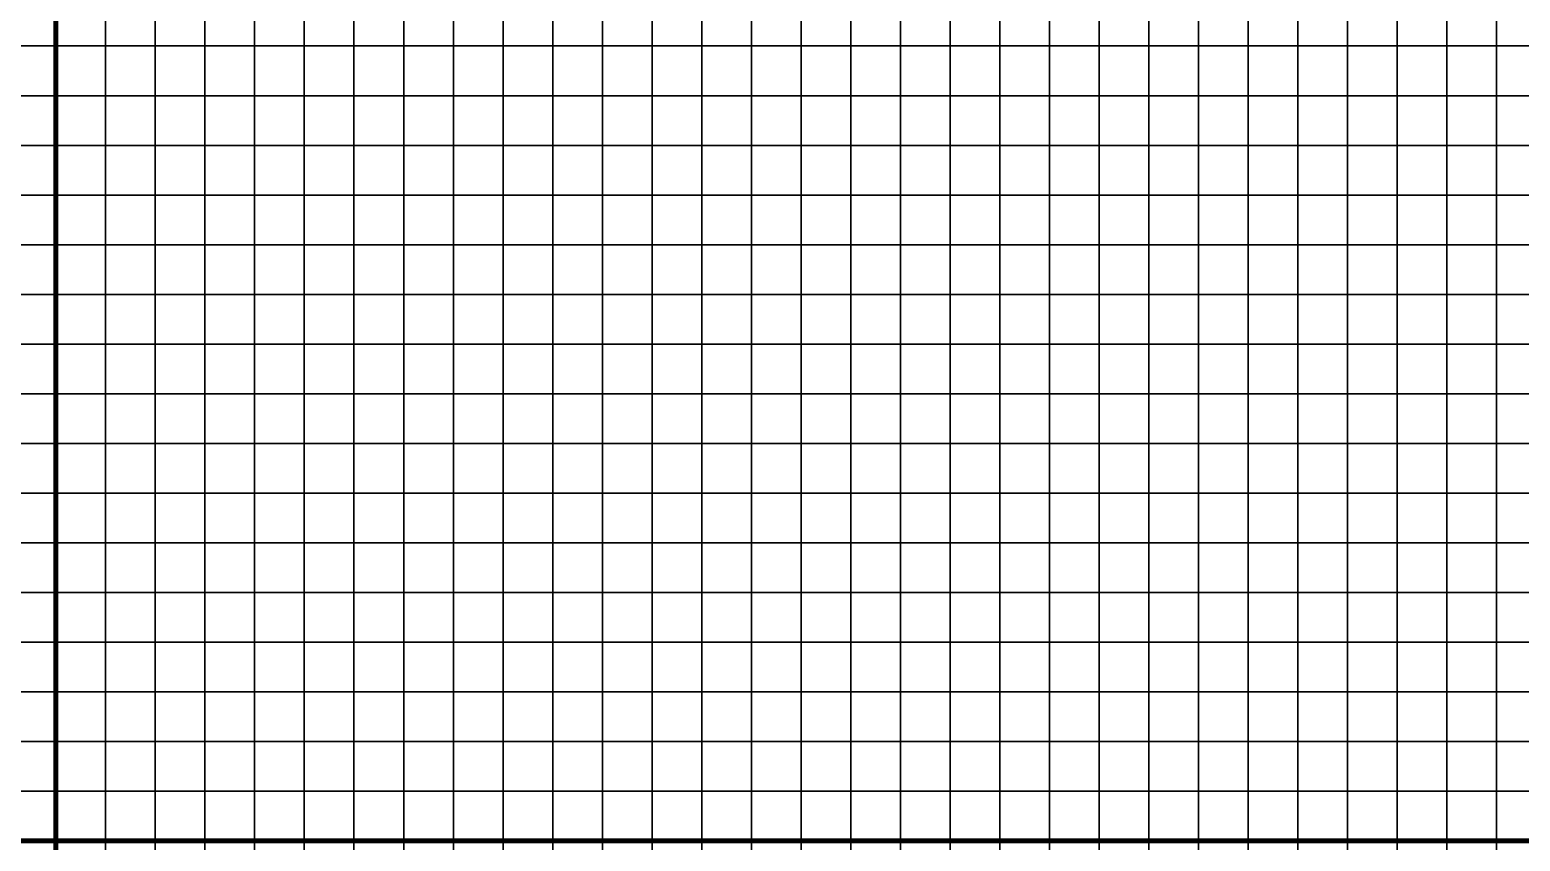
# Model space of a CAD drawing. Header units: metres. Extents: x -742423 to -738655, y -224537 to -222616.
# Drawn here: x -739860.6 to -739560.6, y -224217 to -224053.7 of the extents above; entities that cross this region are included whole.
import ezdxf

# ---------------------------------------------------------------- set-up
doc = ezdxf.new("R2010")
doc.units = ezdxf.units.M
doc.header["$MEASUREMENT"] = 0
doc.layers.add('AREAS', color=3, linetype='Continuous')
doc.layers.add('TILES', color=5, linetype='Continuous')

# ---------------------------------------------------------------- blocks, each defined once
blk = doc.blocks.new('NWN_32x32_Area')
at = {"layer": 'AREAS', "const_width": 1}
blk.add_lwpolyline([(-734505.06, -224756.53), (-734205.06, -224756.53), (-734205.06, -225076.53), (-734505.06, -225076.53)], close=True, dxfattribs=at)
at = {"layer": 'TILES', "flags": 128}
for points in [[(-734505.06, -224766.53), (-734505.06, -224756.53), (-734495.06, -224756.53), (-734495.06, -224766.53)], [(-734495.06, -224766.53), (-734495.06, -224756.53), (-734485.06, -224756.53), (-734485.06, -224766.53)], [(-734485.06, -224766.53), (-734485.06, -224756.53), (-734475.06, -224756.53), (-734475.06, -224766.53)], [(-734475.06, -224766.53), (-734475.06, -224756.53), (-734465.06, -224756.53), (-734465.06, -224766.53)], [(-734465.06, -224766.53), (-734465.06, -224756.53), (-734455.06, -224756.53), (-734455.06, -224766.53)], [(-734455.06, -224766.53), (-734455.06, -224756.53), (-734445.06, -224756.53), (-734445.06, -224766.53)], [(-734445.06, -224766.53), (-734445.06, -224756.53), (-734435.06, -224756.53), (-734435.06, -224766.53)], [(-734435.06, -224766.53), (-734435.06, -224756.53), (-734425.06, -224756.53), (-734425.06, -224766.53)], [(-734425.06, -224766.53), (-734425.06, -224756.53), (-734415.06, -224756.53), (-734415.06, -224766.53)], [(-734415.06, -224766.53), (-734415.06, -224756.53), (-734405.06, -224756.53), (-734405.06, -224766.53)], [(-734405.06, -224766.53), (-734405.06, -224756.53), (-734395.06, -224756.53), (-734395.06, -224766.53)], [(-734395.06, -224766.53), (-734395.06, -224756.53), (-734385.06, -224756.53), (-734385.06, -224766.53)], [(-734385.06, -224766.53), (-734385.06, -224756.53), (-734375.06, -224756.53), (-734375.06, -224766.53)], [(-734375.06, -224766.53), (-734375.06, -224756.53), (-734365.06, -224756.53), (-734365.06, -224766.53)], [(-734365.06, -224766.53), (-734365.06, -224756.53), (-734355.06, -224756.53), (-734355.06, -224766.53)], [(-734355.06, -224766.53), (-734355.06, -224756.53), (-734345.06, -224756.53), (-734345.06, -224766.53)], [(-734345.06, -224766.53), (-734345.06, -224756.53), (-734335.06, -224756.53), (-734335.06, -224766.53)], [(-734335.06, -224766.53), (-734335.06, -224756.53), (-734325.06, -224756.53), (-734325.06, -224766.53)], [(-734325.06, -224766.53), (-734325.06, -224756.53), (-734315.06, -224756.53), (-734315.06, -224766.53)], [(-734315.06, -224766.53), (-734315.06, -224756.53), (-734305.06, -224756.53), (-734305.06, -224766.53)], [(-734305.06, -224766.53), (-734305.06, -224756.53), (-734295.06, -224756.53), (-734295.06, -224766.53)], [(-734295.06, -224766.53), (-734295.06, -224756.53), (-734285.06, -224756.53), (-734285.06, -224766.53)], [(-734285.06, -224766.53), (-734285.06, -224756.53), (-734275.06, -224756.53), (-734275.06, -224766.53)], [(-734275.06, -224766.53), (-734275.06, -224756.53), (-734265.06, -224756.53), (-734265.06, -224766.53)], [(-734265.06, -224766.53), (-734265.06, -224756.53), (-734255.06, -224756.53), (-734255.06, -224766.53)], [(-734255.06, -224766.53), (-734255.06, -224756.53), (-734245.06, -224756.53), (-734245.06, -224766.53)], [(-734245.06, -224766.53), (-734245.06, -224756.53), (-734235.06, -224756.53), (-734235.06, -224766.53)], [(-734235.06, -224766.53), (-734235.06, -224756.53), (-734225.06, -224756.53), (-734225.06, -224766.53)], [(-734225.06, -224766.53), (-734225.06, -224756.53), (-734215.06, -224756.53), (-734215.06, -224766.53)], [(-734215.06, -224766.53), (-734215.06, -224756.53), (-734205.06, -224756.53), (-734205.06, -224766.53)], [(-734505.06, -224916.53), (-734505.06, -224906.53), (-734495.06, -224906.53), (-734495.06, -224916.53)], [(-734495.06, -224916.53), (-734495.06, -224906.53), (-734485.06, -224906.53), (-734485.06, -224916.53)], [(-734485.06, -224916.53), (-734485.06, -224906.53), (-734475.06, -224906.53), (-734475.06, -224916.53)], [(-734475.06, -224916.53), (-734475.06, -224906.53), (-734465.06, -224906.53), (-734465.06, -224916.53)], [(-734465.06, -224916.53), (-734465.06, -224906.53), (-734455.06, -224906.53), (-734455.06, -224916.53)], [(-734455.06, -224916.53), (-734455.06, -224906.53), (-734445.06, -224906.53), (-734445.06, -224916.53)], [(-734445.06, -224916.53), (-734445.06, -224906.53), (-734435.06, -224906.53), (-734435.06, -224916.53)], [(-734435.06, -224916.53), (-734435.06, -224906.53), (-734425.06, -224906.53), (-734425.06, -224916.53)], [(-734425.06, -224916.53), (-734425.06, -224906.53), (-734415.06, -224906.53), (-734415.06, -224916.53)], [(-734415.06, -224916.53), (-734415.06, -224906.53), (-734405.06, -224906.53), (-734405.06, -224916.53)], [(-734405.06, -224916.53), (-734405.06, -224906.53), (-734395.06, -224906.53), (-734395.06, -224916.53)], [(-734395.06, -224916.53), (-734395.06, -224906.53), (-734385.06, -224906.53), (-734385.06, -224916.53)], [(-734385.06, -224916.53), (-734385.06, -224906.53), (-734375.06, -224906.53), (-734375.06, -224916.53)], [(-734375.06, -224916.53), (-734375.06, -224906.53), (-734365.06, -224906.53), (-734365.06, -224916.53)], [(-734365.06, -224916.53), (-734365.06, -224906.53), (-734355.06, -224906.53), (-734355.06, -224916.53)], [(-734355.06, -224916.53), (-734355.06, -224906.53), (-734345.06, -224906.53), (-734345.06, -224916.53)], [(-734345.06, -224916.53), (-734345.06, -224906.53), (-734335.06, -224906.53), (-734335.06, -224916.53)], [(-734335.06, -224916.53), (-734335.06, -224906.53), (-734325.06, -224906.53), (-734325.06, -224916.53)], [(-734325.06, -224916.53), (-734325.06, -224906.53), (-734315.06, -224906.53), (-734315.06, -224916.53)], [(-734315.06, -224916.53), (-734315.06, -224906.53), (-734305.06, -224906.53), (-734305.06, -224916.53)], [(-734305.06, -224916.53), (-734305.06, -224906.53), (-734295.06, -224906.53), (-734295.06, -224916.53)], [(-734295.06, -224916.53), (-734295.06, -224906.53), (-734285.06, -224906.53), (-734285.06, -224916.53)], [(-734285.06, -224916.53), (-734285.06, -224906.53), (-734275.06, -224906.53), (-734275.06, -224916.53)], [(-734275.06, -224916.53), (-734275.06, -224906.53), (-734265.06, -224906.53), (-734265.06, -224916.53)], [(-734265.06, -224916.53), (-734265.06, -224906.53), (-734255.06, -224906.53), (-734255.06, -224916.53)], [(-734255.06, -224916.53), (-734255.06, -224906.53), (-734245.06, -224906.53), (-734245.06, -224916.53)], [(-734245.06, -224916.53), (-734245.06, -224906.53), (-734235.06, -224906.53), (-734235.06, -224916.53)], [(-734235.06, -224916.53), (-734235.06, -224906.53), (-734225.06, -224906.53), (-734225.06, -224916.53)], [(-734225.06, -224916.53), (-734225.06, -224906.53), (-734215.06, -224906.53), (-734215.06, -224916.53)], [(-734215.06, -224916.53), (-734215.06, -224906.53), (-734205.06, -224906.53), (-734205.06, -224916.53)], [(-734505.06, -224926.53), (-734505.06, -224916.53), (-734495.06, -224916.53), (-734495.06, -224926.53)], [(-734495.06, -224926.53), (-734495.06, -224916.53), (-734485.06, -224916.53), (-734485.06, -224926.53)], [(-734485.06, -224926.53), (-734485.06, -224916.53), (-734475.06, -224916.53), (-734475.06, -224926.53)], [(-734475.06, -224926.53), (-734475.06, -224916.53), (-734465.06, -224916.53), (-734465.06, -224926.53)], [(-734465.06, -224926.53), (-734465.06, -224916.53), (-734455.06, -224916.53), (-734455.06, -224926.53)], [(-734455.06, -224926.53), (-734455.06, -224916.53), (-734445.06, -224916.53), (-734445.06, -224926.53)], [(-734445.06, -224926.53), (-734445.06, -224916.53), (-734435.06, -224916.53), (-734435.06, -224926.53)], [(-734435.06, -224926.53), (-734435.06, -224916.53), (-734425.06, -224916.53), (-734425.06, -224926.53)], [(-734425.06, -224926.53), (-734425.06, -224916.53), (-734415.06, -224916.53), (-734415.06, -224926.53)], [(-734415.06, -224926.53), (-734415.06, -224916.53), (-734405.06, -224916.53), (-734405.06, -224926.53)], [(-734405.06, -224926.53), (-734405.06, -224916.53), (-734395.06, -224916.53), (-734395.06, -224926.53)], [(-734395.06, -224926.53), (-734395.06, -224916.53), (-734385.06, -224916.53), (-734385.06, -224926.53)], [(-734385.06, -224926.53), (-734385.06, -224916.53), (-734375.06, -224916.53), (-734375.06, -224926.53)], [(-734375.06, -224926.53), (-734375.06, -224916.53), (-734365.06, -224916.53), (-734365.06, -224926.53)], [(-734365.06, -224926.53), (-734365.06, -224916.53), (-734355.06, -224916.53), (-734355.06, -224926.53)], [(-734355.06, -224926.53), (-734355.06, -224916.53), (-734345.06, -224916.53), (-734345.06, -224926.53)], [(-734345.06, -224926.53), (-734345.06, -224916.53), (-734335.06, -224916.53), (-734335.06, -224926.53)], [(-734335.06, -224926.53), (-734335.06, -224916.53), (-734325.06, -224916.53), (-734325.06, -224926.53)], [(-734325.06, -224926.53), (-734325.06, -224916.53), (-734315.06, -224916.53), (-734315.06, -224926.53)], [(-734315.06, -224926.53), (-734315.06, -224916.53), (-734305.06, -224916.53), (-734305.06, -224926.53)], [(-734305.06, -224926.53), (-734305.06, -224916.53), (-734295.06, -224916.53), (-734295.06, -224926.53)], [(-734295.06, -224926.53), (-734295.06, -224916.53), (-734285.06, -224916.53), (-734285.06, -224926.53)], [(-734285.06, -224926.53), (-734285.06, -224916.53), (-734275.06, -224916.53), (-734275.06, -224926.53)], [(-734275.06, -224926.53), (-734275.06, -224916.53), (-734265.06, -224916.53), (-734265.06, -224926.53)], [(-734265.06, -224926.53), (-734265.06, -224916.53), (-734255.06, -224916.53), (-734255.06, -224926.53)], [(-734255.06, -224926.53), (-734255.06, -224916.53), (-734245.06, -224916.53), (-734245.06, -224926.53)], [(-734245.06, -224926.53), (-734245.06, -224916.53), (-734235.06, -224916.53), (-734235.06, -224926.53)], [(-734235.06, -224926.53), (-734235.06, -224916.53), (-734225.06, -224916.53), (-734225.06, -224926.53)], [(-734225.06, -224926.53), (-734225.06, -224916.53), (-734215.06, -224916.53), (-734215.06, -224926.53)], [(-734215.06, -224926.53), (-734215.06, -224916.53), (-734205.06, -224916.53), (-734205.06, -224926.53)], [(-734505.06, -224936.53), (-734505.06, -224926.53), (-734495.06, -224926.53), (-734495.06, -224936.53)], [(-734495.06, -224936.53), (-734495.06, -224926.53), (-734485.06, -224926.53), (-734485.06, -224936.53)], [(-734485.06, -224936.53), (-734485.06, -224926.53), (-734475.06, -224926.53), (-734475.06, -224936.53)], [(-734475.06, -224936.53), (-734475.06, -224926.53), (-734465.06, -224926.53), (-734465.06, -224936.53)], [(-734465.06, -224936.53), (-734465.06, -224926.53), (-734455.06, -224926.53), (-734455.06, -224936.53)], [(-734455.06, -224936.53), (-734455.06, -224926.53), (-734445.06, -224926.53), (-734445.06, -224936.53)], [(-734445.06, -224936.53), (-734445.06, -224926.53), (-734435.06, -224926.53), (-734435.06, -224936.53)], [(-734435.06, -224936.53), (-734435.06, -224926.53), (-734425.06, -224926.53), (-734425.06, -224936.53)], [(-734425.06, -224936.53), (-734425.06, -224926.53), (-734415.06, -224926.53), (-734415.06, -224936.53)], [(-734415.06, -224936.53), (-734415.06, -224926.53), (-734405.06, -224926.53), (-734405.06, -224936.53)], [(-734405.06, -224936.53), (-734405.06, -224926.53), (-734395.06, -224926.53), (-734395.06, -224936.53)], [(-734395.06, -224936.53), (-734395.06, -224926.53), (-734385.06, -224926.53), (-734385.06, -224936.53)], [(-734385.06, -224936.53), (-734385.06, -224926.53), (-734375.06, -224926.53), (-734375.06, -224936.53)], [(-734375.06, -224936.53), (-734375.06, -224926.53), (-734365.06, -224926.53), (-734365.06, -224936.53)], [(-734365.06, -224936.53), (-734365.06, -224926.53), (-734355.06, -224926.53), (-734355.06, -224936.53)], [(-734355.06, -224936.53), (-734355.06, -224926.53), (-734345.06, -224926.53), (-734345.06, -224936.53)], [(-734345.06, -224936.53), (-734345.06, -224926.53), (-734335.06, -224926.53), (-734335.06, -224936.53)], [(-734335.06, -224936.53), (-734335.06, -224926.53), (-734325.06, -224926.53), (-734325.06, -224936.53)], [(-734325.06, -224936.53), (-734325.06, -224926.53), (-734315.06, -224926.53), (-734315.06, -224936.53)], [(-734315.06, -224936.53), (-734315.06, -224926.53), (-734305.06, -224926.53), (-734305.06, -224936.53)], [(-734305.06, -224936.53), (-734305.06, -224926.53), (-734295.06, -224926.53), (-734295.06, -224936.53)], [(-734295.06, -224936.53), (-734295.06, -224926.53), (-734285.06, -224926.53), (-734285.06, -224936.53)], [(-734285.06, -224936.53), (-734285.06, -224926.53), (-734275.06, -224926.53), (-734275.06, -224936.53)], [(-734275.06, -224936.53), (-734275.06, -224926.53), (-734265.06, -224926.53), (-734265.06, -224936.53)], [(-734265.06, -224936.53), (-734265.06, -224926.53), (-734255.06, -224926.53), (-734255.06, -224936.53)], [(-734255.06, -224936.53), (-734255.06, -224926.53), (-734245.06, -224926.53), (-734245.06, -224936.53)], [(-734245.06, -224936.53), (-734245.06, -224926.53), (-734235.06, -224926.53), (-734235.06, -224936.53)], [(-734235.06, -224936.53), (-734235.06, -224926.53), (-734225.06, -224926.53), (-734225.06, -224936.53)], [(-734225.06, -224936.53), (-734225.06, -224926.53), (-734215.06, -224926.53), (-734215.06, -224936.53)], [(-734215.06, -224936.53), (-734215.06, -224926.53), (-734205.06, -224926.53), (-734205.06, -224936.53)], [(-734505.06, -224946.53), (-734505.06, -224936.53), (-734495.06, -224936.53), (-734495.06, -224946.53)], [(-734495.06, -224946.53), (-734495.06, -224936.53), (-734485.06, -224936.53), (-734485.06, -224946.53)], [(-734485.06, -224946.53), (-734485.06, -224936.53), (-734475.06, -224936.53), (-734475.06, -224946.53)], [(-734475.06, -224946.53), (-734475.06, -224936.53), (-734465.06, -224936.53), (-734465.06, -224946.53)], [(-734465.06, -224946.53), (-734465.06, -224936.53), (-734455.06, -224936.53), (-734455.06, -224946.53)], [(-734455.06, -224946.53), (-734455.06, -224936.53), (-734445.06, -224936.53), (-734445.06, -224946.53)], [(-734445.06, -224946.53), (-734445.06, -224936.53), (-734435.06, -224936.53), (-734435.06, -224946.53)], [(-734435.06, -224946.53), (-734435.06, -224936.53), (-734425.06, -224936.53), (-734425.06, -224946.53)], [(-734425.06, -224946.53), (-734425.06, -224936.53), (-734415.06, -224936.53), (-734415.06, -224946.53)], [(-734415.06, -224946.53), (-734415.06, -224936.53), (-734405.06, -224936.53), (-734405.06, -224946.53)], [(-734405.06, -224946.53), (-734405.06, -224936.53), (-734395.06, -224936.53), (-734395.06, -224946.53)], [(-734395.06, -224946.53), (-734395.06, -224936.53), (-734385.06, -224936.53), (-734385.06, -224946.53)], [(-734385.06, -224946.53), (-734385.06, -224936.53), (-734375.06, -224936.53), (-734375.06, -224946.53)], [(-734375.06, -224946.53), (-734375.06, -224936.53), (-734365.06, -224936.53), (-734365.06, -224946.53)], [(-734365.06, -224946.53), (-734365.06, -224936.53), (-734355.06, -224936.53), (-734355.06, -224946.53)], [(-734355.06, -224946.53), (-734355.06, -224936.53), (-734345.06, -224936.53), (-734345.06, -224946.53)], [(-734345.06, -224946.53), (-734345.06, -224936.53), (-734335.06, -224936.53), (-734335.06, -224946.53)], [(-734335.06, -224946.53), (-734335.06, -224936.53), (-734325.06, -224936.53), (-734325.06, -224946.53)], [(-734325.06, -224946.53), (-734325.06, -224936.53), (-734315.06, -224936.53), (-734315.06, -224946.53)], [(-734315.06, -224946.53), (-734315.06, -224936.53), (-734305.06, -224936.53), (-734305.06, -224946.53)], [(-734305.06, -224946.53), (-734305.06, -224936.53), (-734295.06, -224936.53), (-734295.06, -224946.53)], [(-734295.06, -224946.53), (-734295.06, -224936.53), (-734285.06, -224936.53), (-734285.06, -224946.53)], [(-734285.06, -224946.53), (-734285.06, -224936.53), (-734275.06, -224936.53), (-734275.06, -224946.53)], [(-734275.06, -224946.53), (-734275.06, -224936.53), (-734265.06, -224936.53), (-734265.06, -224946.53)], [(-734265.06, -224946.53), (-734265.06, -224936.53), (-734255.06, -224936.53), (-734255.06, -224946.53)], [(-734255.06, -224946.53), (-734255.06, -224936.53), (-734245.06, -224936.53), (-734245.06, -224946.53)], [(-734245.06, -224946.53), (-734245.06, -224936.53), (-734235.06, -224936.53), (-734235.06, -224946.53)], [(-734235.06, -224946.53), (-734235.06, -224936.53), (-734225.06, -224936.53), (-734225.06, -224946.53)], [(-734225.06, -224946.53), (-734225.06, -224936.53), (-734215.06, -224936.53), (-734215.06, -224946.53)], [(-734215.06, -224946.53), (-734215.06, -224936.53), (-734205.06, -224936.53), (-734205.06, -224946.53)], [(-734505.06, -224956.53), (-734505.06, -224946.53), (-734495.06, -224946.53), (-734495.06, -224956.53)], [(-734495.06, -224956.53), (-734495.06, -224946.53), (-734485.06, -224946.53), (-734485.06, -224956.53)], [(-734485.06, -224956.53), (-734485.06, -224946.53), (-734475.06, -224946.53), (-734475.06, -224956.53)], [(-734475.06, -224956.53), (-734475.06, -224946.53), (-734465.06, -224946.53), (-734465.06, -224956.53)], [(-734465.06, -224956.53), (-734465.06, -224946.53), (-734455.06, -224946.53), (-734455.06, -224956.53)], [(-734455.06, -224956.53), (-734455.06, -224946.53), (-734445.06, -224946.53), (-734445.06, -224956.53)], [(-734445.06, -224956.53), (-734445.06, -224946.53), (-734435.06, -224946.53), (-734435.06, -224956.53)], [(-734435.06, -224956.53), (-734435.06, -224946.53), (-734425.06, -224946.53), (-734425.06, -224956.53)], [(-734425.06, -224956.53), (-734425.06, -224946.53), (-734415.06, -224946.53), (-734415.06, -224956.53)], [(-734415.06, -224956.53), (-734415.06, -224946.53), (-734405.06, -224946.53), (-734405.06, -224956.53)], [(-734405.06, -224956.53), (-734405.06, -224946.53), (-734395.06, -224946.53), (-734395.06, -224956.53)], [(-734395.06, -224956.53), (-734395.06, -224946.53), (-734385.06, -224946.53), (-734385.06, -224956.53)], [(-734385.06, -224956.53), (-734385.06, -224946.53), (-734375.06, -224946.53), (-734375.06, -224956.53)], [(-734375.06, -224956.53), (-734375.06, -224946.53), (-734365.06, -224946.53), (-734365.06, -224956.53)], [(-734365.06, -224956.53), (-734365.06, -224946.53), (-734355.06, -224946.53), (-734355.06, -224956.53)], [(-734355.06, -224956.53), (-734355.06, -224946.53), (-734345.06, -224946.53), (-734345.06, -224956.53)], [(-734345.06, -224956.53), (-734345.06, -224946.53), (-734335.06, -224946.53), (-734335.06, -224956.53)], [(-734335.06, -224956.53), (-734335.06, -224946.53), (-734325.06, -224946.53), (-734325.06, -224956.53)], [(-734325.06, -224956.53), (-734325.06, -224946.53), (-734315.06, -224946.53), (-734315.06, -224956.53)], [(-734315.06, -224956.53), (-734315.06, -224946.53), (-734305.06, -224946.53), (-734305.06, -224956.53)], [(-734305.06, -224956.53), (-734305.06, -224946.53), (-734295.06, -224946.53), (-734295.06, -224956.53)], [(-734295.06, -224956.53), (-734295.06, -224946.53), (-734285.06, -224946.53), (-734285.06, -224956.53)], [(-734285.06, -224956.53), (-734285.06, -224946.53), (-734275.06, -224946.53), (-734275.06, -224956.53)], [(-734275.06, -224956.53), (-734275.06, -224946.53), (-734265.06, -224946.53), (-734265.06, -224956.53)], [(-734265.06, -224956.53), (-734265.06, -224946.53), (-734255.06, -224946.53), (-734255.06, -224956.53)], [(-734255.06, -224956.53), (-734255.06, -224946.53), (-734245.06, -224946.53), (-734245.06, -224956.53)], [(-734245.06, -224956.53), (-734245.06, -224946.53), (-734235.06, -224946.53), (-734235.06, -224956.53)], [(-734235.06, -224956.53), (-734235.06, -224946.53), (-734225.06, -224946.53), (-734225.06, -224956.53)], [(-734225.06, -224956.53), (-734225.06, -224946.53), (-734215.06, -224946.53), (-734215.06, -224956.53)], [(-734215.06, -224956.53), (-734215.06, -224946.53), (-734205.06, -224946.53), (-734205.06, -224956.53)], [(-734505.06, -224966.53), (-734505.06, -224956.53), (-734495.06, -224956.53), (-734495.06, -224966.53)], [(-734495.06, -224966.53), (-734495.06, -224956.53), (-734485.06, -224956.53), (-734485.06, -224966.53)], [(-734485.06, -224966.53), (-734485.06, -224956.53), (-734475.06, -224956.53), (-734475.06, -224966.53)], [(-734475.06, -224966.53), (-734475.06, -224956.53), (-734465.06, -224956.53), (-734465.06, -224966.53)], [(-734465.06, -224966.53), (-734465.06, -224956.53), (-734455.06, -224956.53), (-734455.06, -224966.53)], [(-734455.06, -224966.53), (-734455.06, -224956.53), (-734445.06, -224956.53), (-734445.06, -224966.53)], [(-734445.06, -224966.53), (-734445.06, -224956.53), (-734435.06, -224956.53), (-734435.06, -224966.53)], [(-734435.06, -224966.53), (-734435.06, -224956.53), (-734425.06, -224956.53), (-734425.06, -224966.53)], [(-734425.06, -224966.53), (-734425.06, -224956.53), (-734415.06, -224956.53), (-734415.06, -224966.53)], [(-734415.06, -224966.53), (-734415.06, -224956.53), (-734405.06, -224956.53), (-734405.06, -224966.53)], [(-734405.06, -224966.53), (-734405.06, -224956.53), (-734395.06, -224956.53), (-734395.06, -224966.53)], [(-734395.06, -224966.53), (-734395.06, -224956.53), (-734385.06, -224956.53), (-734385.06, -224966.53)], [(-734385.06, -224966.53), (-734385.06, -224956.53), (-734375.06, -224956.53), (-734375.06, -224966.53)], [(-734375.06, -224966.53), (-734375.06, -224956.53), (-734365.06, -224956.53), (-734365.06, -224966.53)], [(-734365.06, -224966.53), (-734365.06, -224956.53), (-734355.06, -224956.53), (-734355.06, -224966.53)], [(-734355.06, -224966.53), (-734355.06, -224956.53), (-734345.06, -224956.53), (-734345.06, -224966.53)], [(-734345.06, -224966.53), (-734345.06, -224956.53), (-734335.06, -224956.53), (-734335.06, -224966.53)], [(-734335.06, -224966.53), (-734335.06, -224956.53), (-734325.06, -224956.53), (-734325.06, -224966.53)], [(-734325.06, -224966.53), (-734325.06, -224956.53), (-734315.06, -224956.53), (-734315.06, -224966.53)], [(-734315.06, -224966.53), (-734315.06, -224956.53), (-734305.06, -224956.53), (-734305.06, -224966.53)], [(-734305.06, -224966.53), (-734305.06, -224956.53), (-734295.06, -224956.53), (-734295.06, -224966.53)], [(-734295.06, -224966.53), (-734295.06, -224956.53), (-734285.06, -224956.53), (-734285.06, -224966.53)], [(-734285.06, -224966.53), (-734285.06, -224956.53), (-734275.06, -224956.53), (-734275.06, -224966.53)], [(-734275.06, -224966.53), (-734275.06, -224956.53), (-734265.06, -224956.53), (-734265.06, -224966.53)], [(-734265.06, -224966.53), (-734265.06, -224956.53), (-734255.06, -224956.53), (-734255.06, -224966.53)], [(-734255.06, -224966.53), (-734255.06, -224956.53), (-734245.06, -224956.53), (-734245.06, -224966.53)], [(-734245.06, -224966.53), (-734245.06, -224956.53), (-734235.06, -224956.53), (-734235.06, -224966.53)], [(-734235.06, -224966.53), (-734235.06, -224956.53), (-734225.06, -224956.53), (-734225.06, -224966.53)], [(-734225.06, -224966.53), (-734225.06, -224956.53), (-734215.06, -224956.53), (-734215.06, -224966.53)], [(-734215.06, -224966.53), (-734215.06, -224956.53), (-734205.06, -224956.53), (-734205.06, -224966.53)], [(-734505.06, -224976.53), (-734505.06, -224966.53), (-734495.06, -224966.53), (-734495.06, -224976.53)], [(-734495.06, -224976.53), (-734495.06, -224966.53), (-734485.06, -224966.53), (-734485.06, -224976.53)], [(-734485.06, -224976.53), (-734485.06, -224966.53), (-734475.06, -224966.53), (-734475.06, -224976.53)], [(-734475.06, -224976.53), (-734475.06, -224966.53), (-734465.06, -224966.53), (-734465.06, -224976.53)], [(-734465.06, -224976.53), (-734465.06, -224966.53), (-734455.06, -224966.53), (-734455.06, -224976.53)], [(-734455.06, -224976.53), (-734455.06, -224966.53), (-734445.06, -224966.53), (-734445.06, -224976.53)], [(-734445.06, -224976.53), (-734445.06, -224966.53), (-734435.06, -224966.53), (-734435.06, -224976.53)], [(-734435.06, -224976.53), (-734435.06, -224966.53), (-734425.06, -224966.53), (-734425.06, -224976.53)], [(-734425.06, -224976.53), (-734425.06, -224966.53), (-734415.06, -224966.53), (-734415.06, -224976.53)], [(-734415.06, -224976.53), (-734415.06, -224966.53), (-734405.06, -224966.53), (-734405.06, -224976.53)], [(-734405.06, -224976.53), (-734405.06, -224966.53), (-734395.06, -224966.53), (-734395.06, -224976.53)], [(-734395.06, -224976.53), (-734395.06, -224966.53), (-734385.06, -224966.53), (-734385.06, -224976.53)], [(-734385.06, -224976.53), (-734385.06, -224966.53), (-734375.06, -224966.53), (-734375.06, -224976.53)], [(-734375.06, -224976.53), (-734375.06, -224966.53), (-734365.06, -224966.53), (-734365.06, -224976.53)], [(-734365.06, -224976.53), (-734365.06, -224966.53), (-734355.06, -224966.53), (-734355.06, -224976.53)], [(-734355.06, -224976.53), (-734355.06, -224966.53), (-734345.06, -224966.53), (-734345.06, -224976.53)], [(-734345.06, -224976.53), (-734345.06, -224966.53), (-734335.06, -224966.53), (-734335.06, -224976.53)], [(-734335.06, -224976.53), (-734335.06, -224966.53), (-734325.06, -224966.53), (-734325.06, -224976.53)], [(-734325.06, -224976.53), (-734325.06, -224966.53), (-734315.06, -224966.53), (-734315.06, -224976.53)], [(-734315.06, -224976.53), (-734315.06, -224966.53), (-734305.06, -224966.53), (-734305.06, -224976.53)], [(-734305.06, -224976.53), (-734305.06, -224966.53), (-734295.06, -224966.53), (-734295.06, -224976.53)], [(-734295.06, -224976.53), (-734295.06, -224966.53), (-734285.06, -224966.53), (-734285.06, -224976.53)], [(-734285.06, -224976.53), (-734285.06, -224966.53), (-734275.06, -224966.53), (-734275.06, -224976.53)], [(-734275.06, -224976.53), (-734275.06, -224966.53), (-734265.06, -224966.53), (-734265.06, -224976.53)], [(-734265.06, -224976.53), (-734265.06, -224966.53), (-734255.06, -224966.53), (-734255.06, -224976.53)], [(-734255.06, -224976.53), (-734255.06, -224966.53), (-734245.06, -224966.53), (-734245.06, -224976.53)], [(-734245.06, -224976.53), (-734245.06, -224966.53), (-734235.06, -224966.53), (-734235.06, -224976.53)], [(-734235.06, -224976.53), (-734235.06, -224966.53), (-734225.06, -224966.53), (-734225.06, -224976.53)], [(-734225.06, -224976.53), (-734225.06, -224966.53), (-734215.06, -224966.53), (-734215.06, -224976.53)], [(-734215.06, -224976.53), (-734215.06, -224966.53), (-734205.06, -224966.53), (-734205.06, -224976.53)], [(-734505.06, -224986.53), (-734505.06, -224976.53), (-734495.06, -224976.53), (-734495.06, -224986.53)], [(-734495.06, -224986.53), (-734495.06, -224976.53), (-734485.06, -224976.53), (-734485.06, -224986.53)], [(-734485.06, -224986.53), (-734485.06, -224976.53), (-734475.06, -224976.53), (-734475.06, -224986.53)], [(-734475.06, -224986.53), (-734475.06, -224976.53), (-734465.06, -224976.53), (-734465.06, -224986.53)], [(-734465.06, -224986.53), (-734465.06, -224976.53), (-734455.06, -224976.53), (-734455.06, -224986.53)], [(-734455.06, -224986.53), (-734455.06, -224976.53), (-734445.06, -224976.53), (-734445.06, -224986.53)], [(-734445.06, -224986.53), (-734445.06, -224976.53), (-734435.06, -224976.53), (-734435.06, -224986.53)], [(-734435.06, -224986.53), (-734435.06, -224976.53), (-734425.06, -224976.53), (-734425.06, -224986.53)], [(-734425.06, -224986.53), (-734425.06, -224976.53), (-734415.06, -224976.53), (-734415.06, -224986.53)], [(-734415.06, -224986.53), (-734415.06, -224976.53), (-734405.06, -224976.53), (-734405.06, -224986.53)], [(-734405.06, -224986.53), (-734405.06, -224976.53), (-734395.06, -224976.53), (-734395.06, -224986.53)], [(-734395.06, -224986.53), (-734395.06, -224976.53), (-734385.06, -224976.53), (-734385.06, -224986.53)], [(-734385.06, -224986.53), (-734385.06, -224976.53), (-734375.06, -224976.53), (-734375.06, -224986.53)], [(-734375.06, -224986.53), (-734375.06, -224976.53), (-734365.06, -224976.53), (-734365.06, -224986.53)], [(-734365.06, -224986.53), (-734365.06, -224976.53), (-734355.06, -224976.53), (-734355.06, -224986.53)], [(-734355.06, -224986.53), (-734355.06, -224976.53), (-734345.06, -224976.53), (-734345.06, -224986.53)], [(-734345.06, -224986.53), (-734345.06, -224976.53), (-734335.06, -224976.53), (-734335.06, -224986.53)], [(-734335.06, -224986.53), (-734335.06, -224976.53), (-734325.06, -224976.53), (-734325.06, -224986.53)], [(-734325.06, -224986.53), (-734325.06, -224976.53), (-734315.06, -224976.53), (-734315.06, -224986.53)], [(-734315.06, -224986.53), (-734315.06, -224976.53), (-734305.06, -224976.53), (-734305.06, -224986.53)], [(-734305.06, -224986.53), (-734305.06, -224976.53), (-734295.06, -224976.53), (-734295.06, -224986.53)], [(-734295.06, -224986.53), (-734295.06, -224976.53), (-734285.06, -224976.53), (-734285.06, -224986.53)], [(-734285.06, -224986.53), (-734285.06, -224976.53), (-734275.06, -224976.53), (-734275.06, -224986.53)], [(-734275.06, -224986.53), (-734275.06, -224976.53), (-734265.06, -224976.53), (-734265.06, -224986.53)], [(-734265.06, -224986.53), (-734265.06, -224976.53), (-734255.06, -224976.53), (-734255.06, -224986.53)], [(-734255.06, -224986.53), (-734255.06, -224976.53), (-734245.06, -224976.53), (-734245.06, -224986.53)], [(-734245.06, -224986.53), (-734245.06, -224976.53), (-734235.06, -224976.53), (-734235.06, -224986.53)], [(-734235.06, -224986.53), (-734235.06, -224976.53), (-734225.06, -224976.53), (-734225.06, -224986.53)], [(-734225.06, -224986.53), (-734225.06, -224976.53), (-734215.06, -224976.53), (-734215.06, -224986.53)], [(-734215.06, -224986.53), (-734215.06, -224976.53), (-734205.06, -224976.53), (-734205.06, -224986.53)], [(-734505.06, -224996.53), (-734505.06, -224986.53), (-734495.06, -224986.53), (-734495.06, -224996.53)], [(-734495.06, -224996.53), (-734495.06, -224986.53), (-734485.06, -224986.53), (-734485.06, -224996.53)], [(-734485.06, -224996.53), (-734485.06, -224986.53), (-734475.06, -224986.53), (-734475.06, -224996.53)], [(-734475.06, -224996.53), (-734475.06, -224986.53), (-734465.06, -224986.53), (-734465.06, -224996.53)], [(-734465.06, -224996.53), (-734465.06, -224986.53), (-734455.06, -224986.53), (-734455.06, -224996.53)], [(-734455.06, -224996.53), (-734455.06, -224986.53), (-734445.06, -224986.53), (-734445.06, -224996.53)], [(-734445.06, -224996.53), (-734445.06, -224986.53), (-734435.06, -224986.53), (-734435.06, -224996.53)], [(-734435.06, -224996.53), (-734435.06, -224986.53), (-734425.06, -224986.53), (-734425.06, -224996.53)], [(-734425.06, -224996.53), (-734425.06, -224986.53), (-734415.06, -224986.53), (-734415.06, -224996.53)], [(-734415.06, -224996.53), (-734415.06, -224986.53), (-734405.06, -224986.53), (-734405.06, -224996.53)], [(-734405.06, -224996.53), (-734405.06, -224986.53), (-734395.06, -224986.53), (-734395.06, -224996.53)], [(-734395.06, -224996.53), (-734395.06, -224986.53), (-734385.06, -224986.53), (-734385.06, -224996.53)], [(-734385.06, -224996.53), (-734385.06, -224986.53), (-734375.06, -224986.53), (-734375.06, -224996.53)], [(-734375.06, -224996.53), (-734375.06, -224986.53), (-734365.06, -224986.53), (-734365.06, -224996.53)], [(-734365.06, -224996.53), (-734365.06, -224986.53), (-734355.06, -224986.53), (-734355.06, -224996.53)], [(-734355.06, -224996.53), (-734355.06, -224986.53), (-734345.06, -224986.53), (-734345.06, -224996.53)], [(-734345.06, -224996.53), (-734345.06, -224986.53), (-734335.06, -224986.53), (-734335.06, -224996.53)], [(-734335.06, -224996.53), (-734335.06, -224986.53), (-734325.06, -224986.53), (-734325.06, -224996.53)], [(-734325.06, -224996.53), (-734325.06, -224986.53), (-734315.06, -224986.53), (-734315.06, -224996.53)], [(-734315.06, -224996.53), (-734315.06, -224986.53), (-734305.06, -224986.53), (-734305.06, -224996.53)], [(-734305.06, -224996.53), (-734305.06, -224986.53), (-734295.06, -224986.53), (-734295.06, -224996.53)], [(-734295.06, -224996.53), (-734295.06, -224986.53), (-734285.06, -224986.53), (-734285.06, -224996.53)], [(-734285.06, -224996.53), (-734285.06, -224986.53), (-734275.06, -224986.53), (-734275.06, -224996.53)], [(-734275.06, -224996.53), (-734275.06, -224986.53), (-734265.06, -224986.53), (-734265.06, -224996.53)], [(-734265.06, -224996.53), (-734265.06, -224986.53), (-734255.06, -224986.53), (-734255.06, -224996.53)], [(-734255.06, -224996.53), (-734255.06, -224986.53), (-734245.06, -224986.53), (-734245.06, -224996.53)], [(-734245.06, -224996.53), (-734245.06, -224986.53), (-734235.06, -224986.53), (-734235.06, -224996.53)], [(-734235.06, -224996.53), (-734235.06, -224986.53), (-734225.06, -224986.53), (-734225.06, -224996.53)], [(-734225.06, -224996.53), (-734225.06, -224986.53), (-734215.06, -224986.53), (-734215.06, -224996.53)], [(-734215.06, -224996.53), (-734215.06, -224986.53), (-734205.06, -224986.53), (-734205.06, -224996.53)], [(-734505.06, -225006.53), (-734505.06, -224996.53), (-734495.06, -224996.53), (-734495.06, -225006.53)], [(-734495.06, -225006.53), (-734495.06, -224996.53), (-734485.06, -224996.53), (-734485.06, -225006.53)], [(-734485.06, -225006.53), (-734485.06, -224996.53), (-734475.06, -224996.53), (-734475.06, -225006.53)], [(-734475.06, -225006.53), (-734475.06, -224996.53), (-734465.06, -224996.53), (-734465.06, -225006.53)], [(-734465.06, -225006.53), (-734465.06, -224996.53), (-734455.06, -224996.53), (-734455.06, -225006.53)], [(-734455.06, -225006.53), (-734455.06, -224996.53), (-734445.06, -224996.53), (-734445.06, -225006.53)], [(-734445.06, -225006.53), (-734445.06, -224996.53), (-734435.06, -224996.53), (-734435.06, -225006.53)], [(-734435.06, -225006.53), (-734435.06, -224996.53), (-734425.06, -224996.53), (-734425.06, -225006.53)], [(-734425.06, -225006.53), (-734425.06, -224996.53), (-734415.06, -224996.53), (-734415.06, -225006.53)], [(-734415.06, -225006.53), (-734415.06, -224996.53), (-734405.06, -224996.53), (-734405.06, -225006.53)], [(-734405.06, -225006.53), (-734405.06, -224996.53), (-734395.06, -224996.53), (-734395.06, -225006.53)], [(-734395.06, -225006.53), (-734395.06, -224996.53), (-734385.06, -224996.53), (-734385.06, -225006.53)], [(-734385.06, -225006.53), (-734385.06, -224996.53), (-734375.06, -224996.53), (-734375.06, -225006.53)], [(-734375.06, -225006.53), (-734375.06, -224996.53), (-734365.06, -224996.53), (-734365.06, -225006.53)], [(-734365.06, -225006.53), (-734365.06, -224996.53), (-734355.06, -224996.53), (-734355.06, -225006.53)], [(-734355.06, -225006.53), (-734355.06, -224996.53), (-734345.06, -224996.53), (-734345.06, -225006.53)], [(-734345.06, -225006.53), (-734345.06, -224996.53), (-734335.06, -224996.53), (-734335.06, -225006.53)], [(-734335.06, -225006.53), (-734335.06, -224996.53), (-734325.06, -224996.53), (-734325.06, -225006.53)], [(-734325.06, -225006.53), (-734325.06, -224996.53), (-734315.06, -224996.53), (-734315.06, -225006.53)], [(-734315.06, -225006.53), (-734315.06, -224996.53), (-734305.06, -224996.53), (-734305.06, -225006.53)], [(-734305.06, -225006.53), (-734305.06, -224996.53), (-734295.06, -224996.53), (-734295.06, -225006.53)], [(-734295.06, -225006.53), (-734295.06, -224996.53), (-734285.06, -224996.53), (-734285.06, -225006.53)], [(-734285.06, -225006.53), (-734285.06, -224996.53), (-734275.06, -224996.53), (-734275.06, -225006.53)], [(-734275.06, -225006.53), (-734275.06, -224996.53), (-734265.06, -224996.53), (-734265.06, -225006.53)], [(-734265.06, -225006.53), (-734265.06, -224996.53), (-734255.06, -224996.53), (-734255.06, -225006.53)], [(-734255.06, -225006.53), (-734255.06, -224996.53), (-734245.06, -224996.53), (-734245.06, -225006.53)], [(-734245.06, -225006.53), (-734245.06, -224996.53), (-734235.06, -224996.53), (-734235.06, -225006.53)], [(-734235.06, -225006.53), (-734235.06, -224996.53), (-734225.06, -224996.53), (-734225.06, -225006.53)], [(-734225.06, -225006.53), (-734225.06, -224996.53), (-734215.06, -224996.53), (-734215.06, -225006.53)], [(-734215.06, -225006.53), (-734215.06, -224996.53), (-734205.06, -224996.53), (-734205.06, -225006.53)], [(-734505.06, -225016.53), (-734505.06, -225006.53), (-734495.06, -225006.53), (-734495.06, -225016.53)], [(-734495.06, -225016.53), (-734495.06, -225006.53), (-734485.06, -225006.53), (-734485.06, -225016.53)], [(-734485.06, -225016.53), (-734485.06, -225006.53), (-734475.06, -225006.53), (-734475.06, -225016.53)], [(-734475.06, -225016.53), (-734475.06, -225006.53), (-734465.06, -225006.53), (-734465.06, -225016.53)], [(-734465.06, -225016.53), (-734465.06, -225006.53), (-734455.06, -225006.53), (-734455.06, -225016.53)], [(-734455.06, -225016.53), (-734455.06, -225006.53), (-734445.06, -225006.53), (-734445.06, -225016.53)], [(-734445.06, -225016.53), (-734445.06, -225006.53), (-734435.06, -225006.53), (-734435.06, -225016.53)], [(-734435.06, -225016.53), (-734435.06, -225006.53), (-734425.06, -225006.53), (-734425.06, -225016.53)], [(-734425.06, -225016.53), (-734425.06, -225006.53), (-734415.06, -225006.53), (-734415.06, -225016.53)], [(-734415.06, -225016.53), (-734415.06, -225006.53), (-734405.06, -225006.53), (-734405.06, -225016.53)], [(-734405.06, -225016.53), (-734405.06, -225006.53), (-734395.06, -225006.53), (-734395.06, -225016.53)], [(-734395.06, -225016.53), (-734395.06, -225006.53), (-734385.06, -225006.53), (-734385.06, -225016.53)], [(-734385.06, -225016.53), (-734385.06, -225006.53), (-734375.06, -225006.53), (-734375.06, -225016.53)], [(-734375.06, -225016.53), (-734375.06, -225006.53), (-734365.06, -225006.53), (-734365.06, -225016.53)], [(-734365.06, -225016.53), (-734365.06, -225006.53), (-734355.06, -225006.53), (-734355.06, -225016.53)], [(-734355.06, -225016.53), (-734355.06, -225006.53), (-734345.06, -225006.53), (-734345.06, -225016.53)], [(-734345.06, -225016.53), (-734345.06, -225006.53), (-734335.06, -225006.53), (-734335.06, -225016.53)], [(-734335.06, -225016.53), (-734335.06, -225006.53), (-734325.06, -225006.53), (-734325.06, -225016.53)], [(-734325.06, -225016.53), (-734325.06, -225006.53), (-734315.06, -225006.53), (-734315.06, -225016.53)], [(-734315.06, -225016.53), (-734315.06, -225006.53), (-734305.06, -225006.53), (-734305.06, -225016.53)], [(-734305.06, -225016.53), (-734305.06, -225006.53), (-734295.06, -225006.53), (-734295.06, -225016.53)], [(-734295.06, -225016.53), (-734295.06, -225006.53), (-734285.06, -225006.53), (-734285.06, -225016.53)], [(-734285.06, -225016.53), (-734285.06, -225006.53), (-734275.06, -225006.53), (-734275.06, -225016.53)], [(-734275.06, -225016.53), (-734275.06, -225006.53), (-734265.06, -225006.53), (-734265.06, -225016.53)], [(-734265.06, -225016.53), (-734265.06, -225006.53), (-734255.06, -225006.53), (-734255.06, -225016.53)], [(-734255.06, -225016.53), (-734255.06, -225006.53), (-734245.06, -225006.53), (-734245.06, -225016.53)], [(-734245.06, -225016.53), (-734245.06, -225006.53), (-734235.06, -225006.53), (-734235.06, -225016.53)], [(-734235.06, -225016.53), (-734235.06, -225006.53), (-734225.06, -225006.53), (-734225.06, -225016.53)], [(-734225.06, -225016.53), (-734225.06, -225006.53), (-734215.06, -225006.53), (-734215.06, -225016.53)], [(-734215.06, -225016.53), (-734215.06, -225006.53), (-734205.06, -225006.53), (-734205.06, -225016.53)], [(-734505.06, -225026.53), (-734505.06, -225016.53), (-734495.06, -225016.53), (-734495.06, -225026.53)], [(-734495.06, -225026.53), (-734495.06, -225016.53), (-734485.06, -225016.53), (-734485.06, -225026.53)], [(-734485.06, -225026.53), (-734485.06, -225016.53), (-734475.06, -225016.53), (-734475.06, -225026.53)], [(-734475.06, -225026.53), (-734475.06, -225016.53), (-734465.06, -225016.53), (-734465.06, -225026.53)], [(-734465.06, -225026.53), (-734465.06, -225016.53), (-734455.06, -225016.53), (-734455.06, -225026.53)], [(-734455.06, -225026.53), (-734455.06, -225016.53), (-734445.06, -225016.53), (-734445.06, -225026.53)], [(-734445.06, -225026.53), (-734445.06, -225016.53), (-734435.06, -225016.53), (-734435.06, -225026.53)], [(-734435.06, -225026.53), (-734435.06, -225016.53), (-734425.06, -225016.53), (-734425.06, -225026.53)], [(-734425.06, -225026.53), (-734425.06, -225016.53), (-734415.06, -225016.53), (-734415.06, -225026.53)], [(-734415.06, -225026.53), (-734415.06, -225016.53), (-734405.06, -225016.53), (-734405.06, -225026.53)], [(-734405.06, -225026.53), (-734405.06, -225016.53), (-734395.06, -225016.53), (-734395.06, -225026.53)], [(-734395.06, -225026.53), (-734395.06, -225016.53), (-734385.06, -225016.53), (-734385.06, -225026.53)], [(-734385.06, -225026.53), (-734385.06, -225016.53), (-734375.06, -225016.53), (-734375.06, -225026.53)], [(-734375.06, -225026.53), (-734375.06, -225016.53), (-734365.06, -225016.53), (-734365.06, -225026.53)], [(-734365.06, -225026.53), (-734365.06, -225016.53), (-734355.06, -225016.53), (-734355.06, -225026.53)], [(-734355.06, -225026.53), (-734355.06, -225016.53), (-734345.06, -225016.53), (-734345.06, -225026.53)], [(-734345.06, -225026.53), (-734345.06, -225016.53), (-734335.06, -225016.53), (-734335.06, -225026.53)], [(-734335.06, -225026.53), (-734335.06, -225016.53), (-734325.06, -225016.53), (-734325.06, -225026.53)], [(-734325.06, -225026.53), (-734325.06, -225016.53), (-734315.06, -225016.53), (-734315.06, -225026.53)], [(-734315.06, -225026.53), (-734315.06, -225016.53), (-734305.06, -225016.53), (-734305.06, -225026.53)], [(-734305.06, -225026.53), (-734305.06, -225016.53), (-734295.06, -225016.53), (-734295.06, -225026.53)], [(-734295.06, -225026.53), (-734295.06, -225016.53), (-734285.06, -225016.53), (-734285.06, -225026.53)], [(-734285.06, -225026.53), (-734285.06, -225016.53), (-734275.06, -225016.53), (-734275.06, -225026.53)], [(-734275.06, -225026.53), (-734275.06, -225016.53), (-734265.06, -225016.53), (-734265.06, -225026.53)], [(-734265.06, -225026.53), (-734265.06, -225016.53), (-734255.06, -225016.53), (-734255.06, -225026.53)], [(-734255.06, -225026.53), (-734255.06, -225016.53), (-734245.06, -225016.53), (-734245.06, -225026.53)], [(-734245.06, -225026.53), (-734245.06, -225016.53), (-734235.06, -225016.53), (-734235.06, -225026.53)], [(-734235.06, -225026.53), (-734235.06, -225016.53), (-734225.06, -225016.53), (-734225.06, -225026.53)], [(-734225.06, -225026.53), (-734225.06, -225016.53), (-734215.06, -225016.53), (-734215.06, -225026.53)], [(-734215.06, -225026.53), (-734215.06, -225016.53), (-734205.06, -225016.53), (-734205.06, -225026.53)], [(-734505.06, -225036.53), (-734505.06, -225026.53), (-734495.06, -225026.53), (-734495.06, -225036.53)], [(-734495.06, -225036.53), (-734495.06, -225026.53), (-734485.06, -225026.53), (-734485.06, -225036.53)], [(-734485.06, -225036.53), (-734485.06, -225026.53), (-734475.06, -225026.53), (-734475.06, -225036.53)], [(-734475.06, -225036.53), (-734475.06, -225026.53), (-734465.06, -225026.53), (-734465.06, -225036.53)], [(-734465.06, -225036.53), (-734465.06, -225026.53), (-734455.06, -225026.53), (-734455.06, -225036.53)], [(-734455.06, -225036.53), (-734455.06, -225026.53), (-734445.06, -225026.53), (-734445.06, -225036.53)], [(-734445.06, -225036.53), (-734445.06, -225026.53), (-734435.06, -225026.53), (-734435.06, -225036.53)], [(-734435.06, -225036.53), (-734435.06, -225026.53), (-734425.06, -225026.53), (-734425.06, -225036.53)], [(-734425.06, -225036.53), (-734425.06, -225026.53), (-734415.06, -225026.53), (-734415.06, -225036.53)], [(-734415.06, -225036.53), (-734415.06, -225026.53), (-734405.06, -225026.53), (-734405.06, -225036.53)], [(-734405.06, -225036.53), (-734405.06, -225026.53), (-734395.06, -225026.53), (-734395.06, -225036.53)], [(-734395.06, -225036.53), (-734395.06, -225026.53), (-734385.06, -225026.53), (-734385.06, -225036.53)], [(-734385.06, -225036.53), (-734385.06, -225026.53), (-734375.06, -225026.53), (-734375.06, -225036.53)], [(-734375.06, -225036.53), (-734375.06, -225026.53), (-734365.06, -225026.53), (-734365.06, -225036.53)], [(-734365.06, -225036.53), (-734365.06, -225026.53), (-734355.06, -225026.53), (-734355.06, -225036.53)], [(-734355.06, -225036.53), (-734355.06, -225026.53), (-734345.06, -225026.53), (-734345.06, -225036.53)], [(-734345.06, -225036.53), (-734345.06, -225026.53), (-734335.06, -225026.53), (-734335.06, -225036.53)], [(-734335.06, -225036.53), (-734335.06, -225026.53), (-734325.06, -225026.53), (-734325.06, -225036.53)], [(-734325.06, -225036.53), (-734325.06, -225026.53), (-734315.06, -225026.53), (-734315.06, -225036.53)], [(-734315.06, -225036.53), (-734315.06, -225026.53), (-734305.06, -225026.53), (-734305.06, -225036.53)], [(-734305.06, -225036.53), (-734305.06, -225026.53), (-734295.06, -225026.53), (-734295.06, -225036.53)], [(-734295.06, -225036.53), (-734295.06, -225026.53), (-734285.06, -225026.53), (-734285.06, -225036.53)], [(-734285.06, -225036.53), (-734285.06, -225026.53), (-734275.06, -225026.53), (-734275.06, -225036.53)], [(-734275.06, -225036.53), (-734275.06, -225026.53), (-734265.06, -225026.53), (-734265.06, -225036.53)], [(-734265.06, -225036.53), (-734265.06, -225026.53), (-734255.06, -225026.53), (-734255.06, -225036.53)], [(-734255.06, -225036.53), (-734255.06, -225026.53), (-734245.06, -225026.53), (-734245.06, -225036.53)], [(-734245.06, -225036.53), (-734245.06, -225026.53), (-734235.06, -225026.53), (-734235.06, -225036.53)], [(-734235.06, -225036.53), (-734235.06, -225026.53), (-734225.06, -225026.53), (-734225.06, -225036.53)], [(-734225.06, -225036.53), (-734225.06, -225026.53), (-734215.06, -225026.53), (-734215.06, -225036.53)], [(-734215.06, -225036.53), (-734215.06, -225026.53), (-734205.06, -225026.53), (-734205.06, -225036.53)], [(-734505.06, -225046.53), (-734505.06, -225036.53), (-734495.06, -225036.53), (-734495.06, -225046.53)], [(-734495.06, -225046.53), (-734495.06, -225036.53), (-734485.06, -225036.53), (-734485.06, -225046.53)], [(-734485.06, -225046.53), (-734485.06, -225036.53), (-734475.06, -225036.53), (-734475.06, -225046.53)], [(-734475.06, -225046.53), (-734475.06, -225036.53), (-734465.06, -225036.53), (-734465.06, -225046.53)], [(-734465.06, -225046.53), (-734465.06, -225036.53), (-734455.06, -225036.53), (-734455.06, -225046.53)], [(-734455.06, -225046.53), (-734455.06, -225036.53), (-734445.06, -225036.53), (-734445.06, -225046.53)], [(-734445.06, -225046.53), (-734445.06, -225036.53), (-734435.06, -225036.53), (-734435.06, -225046.53)], [(-734435.06, -225046.53), (-734435.06, -225036.53), (-734425.06, -225036.53), (-734425.06, -225046.53)], [(-734425.06, -225046.53), (-734425.06, -225036.53), (-734415.06, -225036.53), (-734415.06, -225046.53)], [(-734415.06, -225046.53), (-734415.06, -225036.53), (-734405.06, -225036.53), (-734405.06, -225046.53)], [(-734405.06, -225046.53), (-734405.06, -225036.53), (-734395.06, -225036.53), (-734395.06, -225046.53)], [(-734395.06, -225046.53), (-734395.06, -225036.53), (-734385.06, -225036.53), (-734385.06, -225046.53)], [(-734385.06, -225046.53), (-734385.06, -225036.53), (-734375.06, -225036.53), (-734375.06, -225046.53)], [(-734375.06, -225046.53), (-734375.06, -225036.53), (-734365.06, -225036.53), (-734365.06, -225046.53)], [(-734365.06, -225046.53), (-734365.06, -225036.53), (-734355.06, -225036.53), (-734355.06, -225046.53)], [(-734355.06, -225046.53), (-734355.06, -225036.53), (-734345.06, -225036.53), (-734345.06, -225046.53)], [(-734345.06, -225046.53), (-734345.06, -225036.53), (-734335.06, -225036.53), (-734335.06, -225046.53)], [(-734335.06, -225046.53), (-734335.06, -225036.53), (-734325.06, -225036.53), (-734325.06, -225046.53)], [(-734325.06, -225046.53), (-734325.06, -225036.53), (-734315.06, -225036.53), (-734315.06, -225046.53)], [(-734315.06, -225046.53), (-734315.06, -225036.53), (-734305.06, -225036.53), (-734305.06, -225046.53)], [(-734305.06, -225046.53), (-734305.06, -225036.53), (-734295.06, -225036.53), (-734295.06, -225046.53)], [(-734295.06, -225046.53), (-734295.06, -225036.53), (-734285.06, -225036.53), (-734285.06, -225046.53)], [(-734285.06, -225046.53), (-734285.06, -225036.53), (-734275.06, -225036.53), (-734275.06, -225046.53)], [(-734275.06, -225046.53), (-734275.06, -225036.53), (-734265.06, -225036.53), (-734265.06, -225046.53)], [(-734265.06, -225046.53), (-734265.06, -225036.53), (-734255.06, -225036.53), (-734255.06, -225046.53)], [(-734255.06, -225046.53), (-734255.06, -225036.53), (-734245.06, -225036.53), (-734245.06, -225046.53)], [(-734245.06, -225046.53), (-734245.06, -225036.53), (-734235.06, -225036.53), (-734235.06, -225046.53)], [(-734235.06, -225046.53), (-734235.06, -225036.53), (-734225.06, -225036.53), (-734225.06, -225046.53)], [(-734225.06, -225046.53), (-734225.06, -225036.53), (-734215.06, -225036.53), (-734215.06, -225046.53)], [(-734215.06, -225046.53), (-734215.06, -225036.53), (-734205.06, -225036.53), (-734205.06, -225046.53)], [(-734505.06, -225056.53), (-734505.06, -225046.53), (-734495.06, -225046.53), (-734495.06, -225056.53)], [(-734495.06, -225056.53), (-734495.06, -225046.53), (-734485.06, -225046.53), (-734485.06, -225056.53)], [(-734485.06, -225056.53), (-734485.06, -225046.53), (-734475.06, -225046.53), (-734475.06, -225056.53)], [(-734475.06, -225056.53), (-734475.06, -225046.53), (-734465.06, -225046.53), (-734465.06, -225056.53)], [(-734465.06, -225056.53), (-734465.06, -225046.53), (-734455.06, -225046.53), (-734455.06, -225056.53)], [(-734455.06, -225056.53), (-734455.06, -225046.53), (-734445.06, -225046.53), (-734445.06, -225056.53)], [(-734445.06, -225056.53), (-734445.06, -225046.53), (-734435.06, -225046.53), (-734435.06, -225056.53)], [(-734435.06, -225056.53), (-734435.06, -225046.53), (-734425.06, -225046.53), (-734425.06, -225056.53)], [(-734425.06, -225056.53), (-734425.06, -225046.53), (-734415.06, -225046.53), (-734415.06, -225056.53)], [(-734415.06, -225056.53), (-734415.06, -225046.53), (-734405.06, -225046.53), (-734405.06, -225056.53)], [(-734405.06, -225056.53), (-734405.06, -225046.53), (-734395.06, -225046.53), (-734395.06, -225056.53)], [(-734395.06, -225056.53), (-734395.06, -225046.53), (-734385.06, -225046.53), (-734385.06, -225056.53)], [(-734385.06, -225056.53), (-734385.06, -225046.53), (-734375.06, -225046.53), (-734375.06, -225056.53)], [(-734375.06, -225056.53), (-734375.06, -225046.53), (-734365.06, -225046.53), (-734365.06, -225056.53)], [(-734365.06, -225056.53), (-734365.06, -225046.53), (-734355.06, -225046.53), (-734355.06, -225056.53)], [(-734355.06, -225056.53), (-734355.06, -225046.53), (-734345.06, -225046.53), (-734345.06, -225056.53)], [(-734345.06, -225056.53), (-734345.06, -225046.53), (-734335.06, -225046.53), (-734335.06, -225056.53)], [(-734335.06, -225056.53), (-734335.06, -225046.53), (-734325.06, -225046.53), (-734325.06, -225056.53)], [(-734325.06, -225056.53), (-734325.06, -225046.53), (-734315.06, -225046.53), (-734315.06, -225056.53)], [(-734315.06, -225056.53), (-734315.06, -225046.53), (-734305.06, -225046.53), (-734305.06, -225056.53)], [(-734305.06, -225056.53), (-734305.06, -225046.53), (-734295.06, -225046.53), (-734295.06, -225056.53)], [(-734295.06, -225056.53), (-734295.06, -225046.53), (-734285.06, -225046.53), (-734285.06, -225056.53)], [(-734285.06, -225056.53), (-734285.06, -225046.53), (-734275.06, -225046.53), (-734275.06, -225056.53)], [(-734275.06, -225056.53), (-734275.06, -225046.53), (-734265.06, -225046.53), (-734265.06, -225056.53)], [(-734265.06, -225056.53), (-734265.06, -225046.53), (-734255.06, -225046.53), (-734255.06, -225056.53)], [(-734255.06, -225056.53), (-734255.06, -225046.53), (-734245.06, -225046.53), (-734245.06, -225056.53)], [(-734245.06, -225056.53), (-734245.06, -225046.53), (-734235.06, -225046.53), (-734235.06, -225056.53)], [(-734235.06, -225056.53), (-734235.06, -225046.53), (-734225.06, -225046.53), (-734225.06, -225056.53)], [(-734225.06, -225056.53), (-734225.06, -225046.53), (-734215.06, -225046.53), (-734215.06, -225056.53)], [(-734215.06, -225056.53), (-734215.06, -225046.53), (-734205.06, -225046.53), (-734205.06, -225056.53)], [(-734505.06, -225066.53), (-734505.06, -225056.53), (-734495.06, -225056.53), (-734495.06, -225066.53)], [(-734495.06, -225066.53), (-734495.06, -225056.53), (-734485.06, -225056.53), (-734485.06, -225066.53)], [(-734485.06, -225066.53), (-734485.06, -225056.53), (-734475.06, -225056.53), (-734475.06, -225066.53)], [(-734475.06, -225066.53), (-734475.06, -225056.53), (-734465.06, -225056.53), (-734465.06, -225066.53)], [(-734465.06, -225066.53), (-734465.06, -225056.53), (-734455.06, -225056.53), (-734455.06, -225066.53)], [(-734455.06, -225066.53), (-734455.06, -225056.53), (-734445.06, -225056.53), (-734445.06, -225066.53)], [(-734445.06, -225066.53), (-734445.06, -225056.53), (-734435.06, -225056.53), (-734435.06, -225066.53)], [(-734435.06, -225066.53), (-734435.06, -225056.53), (-734425.06, -225056.53), (-734425.06, -225066.53)], [(-734425.06, -225066.53), (-734425.06, -225056.53), (-734415.06, -225056.53), (-734415.06, -225066.53)], [(-734415.06, -225066.53), (-734415.06, -225056.53), (-734405.06, -225056.53), (-734405.06, -225066.53)], [(-734405.06, -225066.53), (-734405.06, -225056.53), (-734395.06, -225056.53), (-734395.06, -225066.53)], [(-734395.06, -225066.53), (-734395.06, -225056.53), (-734385.06, -225056.53), (-734385.06, -225066.53)], [(-734385.06, -225066.53), (-734385.06, -225056.53), (-734375.06, -225056.53), (-734375.06, -225066.53)], [(-734375.06, -225066.53), (-734375.06, -225056.53), (-734365.06, -225056.53), (-734365.06, -225066.53)], [(-734365.06, -225066.53), (-734365.06, -225056.53), (-734355.06, -225056.53), (-734355.06, -225066.53)], [(-734355.06, -225066.53), (-734355.06, -225056.53), (-734345.06, -225056.53), (-734345.06, -225066.53)], [(-734345.06, -225066.53), (-734345.06, -225056.53), (-734335.06, -225056.53), (-734335.06, -225066.53)], [(-734335.06, -225066.53), (-734335.06, -225056.53), (-734325.06, -225056.53), (-734325.06, -225066.53)], [(-734325.06, -225066.53), (-734325.06, -225056.53), (-734315.06, -225056.53), (-734315.06, -225066.53)], [(-734315.06, -225066.53), (-734315.06, -225056.53), (-734305.06, -225056.53), (-734305.06, -225066.53)], [(-734305.06, -225066.53), (-734305.06, -225056.53), (-734295.06, -225056.53), (-734295.06, -225066.53)], [(-734295.06, -225066.53), (-734295.06, -225056.53), (-734285.06, -225056.53), (-734285.06, -225066.53)], [(-734285.06, -225066.53), (-734285.06, -225056.53), (-734275.06, -225056.53), (-734275.06, -225066.53)], [(-734275.06, -225066.53), (-734275.06, -225056.53), (-734265.06, -225056.53), (-734265.06, -225066.53)], [(-734265.06, -225066.53), (-734265.06, -225056.53), (-734255.06, -225056.53), (-734255.06, -225066.53)], [(-734255.06, -225066.53), (-734255.06, -225056.53), (-734245.06, -225056.53), (-734245.06, -225066.53)], [(-734245.06, -225066.53), (-734245.06, -225056.53), (-734235.06, -225056.53), (-734235.06, -225066.53)], [(-734235.06, -225066.53), (-734235.06, -225056.53), (-734225.06, -225056.53), (-734225.06, -225066.53)], [(-734225.06, -225066.53), (-734225.06, -225056.53), (-734215.06, -225056.53), (-734215.06, -225066.53)], [(-734215.06, -225066.53), (-734215.06, -225056.53), (-734205.06, -225056.53), (-734205.06, -225066.53)], [(-734505.06, -225076.53), (-734505.06, -225066.53), (-734495.06, -225066.53), (-734495.06, -225076.53)], [(-734495.06, -225076.53), (-734495.06, -225066.53), (-734485.06, -225066.53), (-734485.06, -225076.53)], [(-734485.06, -225076.53), (-734485.06, -225066.53), (-734475.06, -225066.53), (-734475.06, -225076.53)], [(-734475.06, -225076.53), (-734475.06, -225066.53), (-734465.06, -225066.53), (-734465.06, -225076.53)], [(-734465.06, -225076.53), (-734465.06, -225066.53), (-734455.06, -225066.53), (-734455.06, -225076.53)], [(-734455.06, -225076.53), (-734455.06, -225066.53), (-734445.06, -225066.53), (-734445.06, -225076.53)], [(-734445.06, -225076.53), (-734445.06, -225066.53), (-734435.06, -225066.53), (-734435.06, -225076.53)], [(-734435.06, -225076.53), (-734435.06, -225066.53), (-734425.06, -225066.53), (-734425.06, -225076.53)], [(-734425.06, -225076.53), (-734425.06, -225066.53), (-734415.06, -225066.53), (-734415.06, -225076.53)], [(-734415.06, -225076.53), (-734415.06, -225066.53), (-734405.06, -225066.53), (-734405.06, -225076.53)], [(-734405.06, -225076.53), (-734405.06, -225066.53), (-734395.06, -225066.53), (-734395.06, -225076.53)], [(-734395.06, -225076.53), (-734395.06, -225066.53), (-734385.06, -225066.53), (-734385.06, -225076.53)], [(-734385.06, -225076.53), (-734385.06, -225066.53), (-734375.06, -225066.53), (-734375.06, -225076.53)], [(-734375.06, -225076.53), (-734375.06, -225066.53), (-734365.06, -225066.53), (-734365.06, -225076.53)], [(-734365.06, -225076.53), (-734365.06, -225066.53), (-734355.06, -225066.53), (-734355.06, -225076.53)], [(-734355.06, -225076.53), (-734355.06, -225066.53), (-734345.06, -225066.53), (-734345.06, -225076.53)], [(-734345.06, -225076.53), (-734345.06, -225066.53), (-734335.06, -225066.53), (-734335.06, -225076.53)], [(-734335.06, -225076.53), (-734335.06, -225066.53), (-734325.06, -225066.53), (-734325.06, -225076.53)], [(-734325.06, -225076.53), (-734325.06, -225066.53), (-734315.06, -225066.53), (-734315.06, -225076.53)], [(-734315.06, -225076.53), (-734315.06, -225066.53), (-734305.06, -225066.53), (-734305.06, -225076.53)], [(-734305.06, -225076.53), (-734305.06, -225066.53), (-734295.06, -225066.53), (-734295.06, -225076.53)], [(-734295.06, -225076.53), (-734295.06, -225066.53), (-734285.06, -225066.53), (-734285.06, -225076.53)], [(-734285.06, -225076.53), (-734285.06, -225066.53), (-734275.06, -225066.53), (-734275.06, -225076.53)], [(-734275.06, -225076.53), (-734275.06, -225066.53), (-734265.06, -225066.53), (-734265.06, -225076.53)], [(-734265.06, -225076.53), (-734265.06, -225066.53), (-734255.06, -225066.53), (-734255.06, -225076.53)], [(-734255.06, -225076.53), (-734255.06, -225066.53), (-734245.06, -225066.53), (-734245.06, -225076.53)], [(-734245.06, -225076.53), (-734245.06, -225066.53), (-734235.06, -225066.53), (-734235.06, -225076.53)], [(-734235.06, -225076.53), (-734235.06, -225066.53), (-734225.06, -225066.53), (-734225.06, -225076.53)], [(-734225.06, -225076.53), (-734225.06, -225066.53), (-734215.06, -225066.53), (-734215.06, -225076.53)], [(-734215.06, -225076.53), (-734215.06, -225066.53), (-734205.06, -225066.53), (-734205.06, -225076.53)]]:
    blk.add_lwpolyline(points, close=True, dxfattribs=at)

msp = doc.modelspace()

# ---------------------------------------------------------------- block references
for p in [(-5650.25, 859.61), (-5350.25, 859.61), (-5650.25, 539.61), (-5350.25, 539.61)]:
    msp.add_blockref('NWN_32x32_Area', p)

doc.saveas('drawing.dxf')
